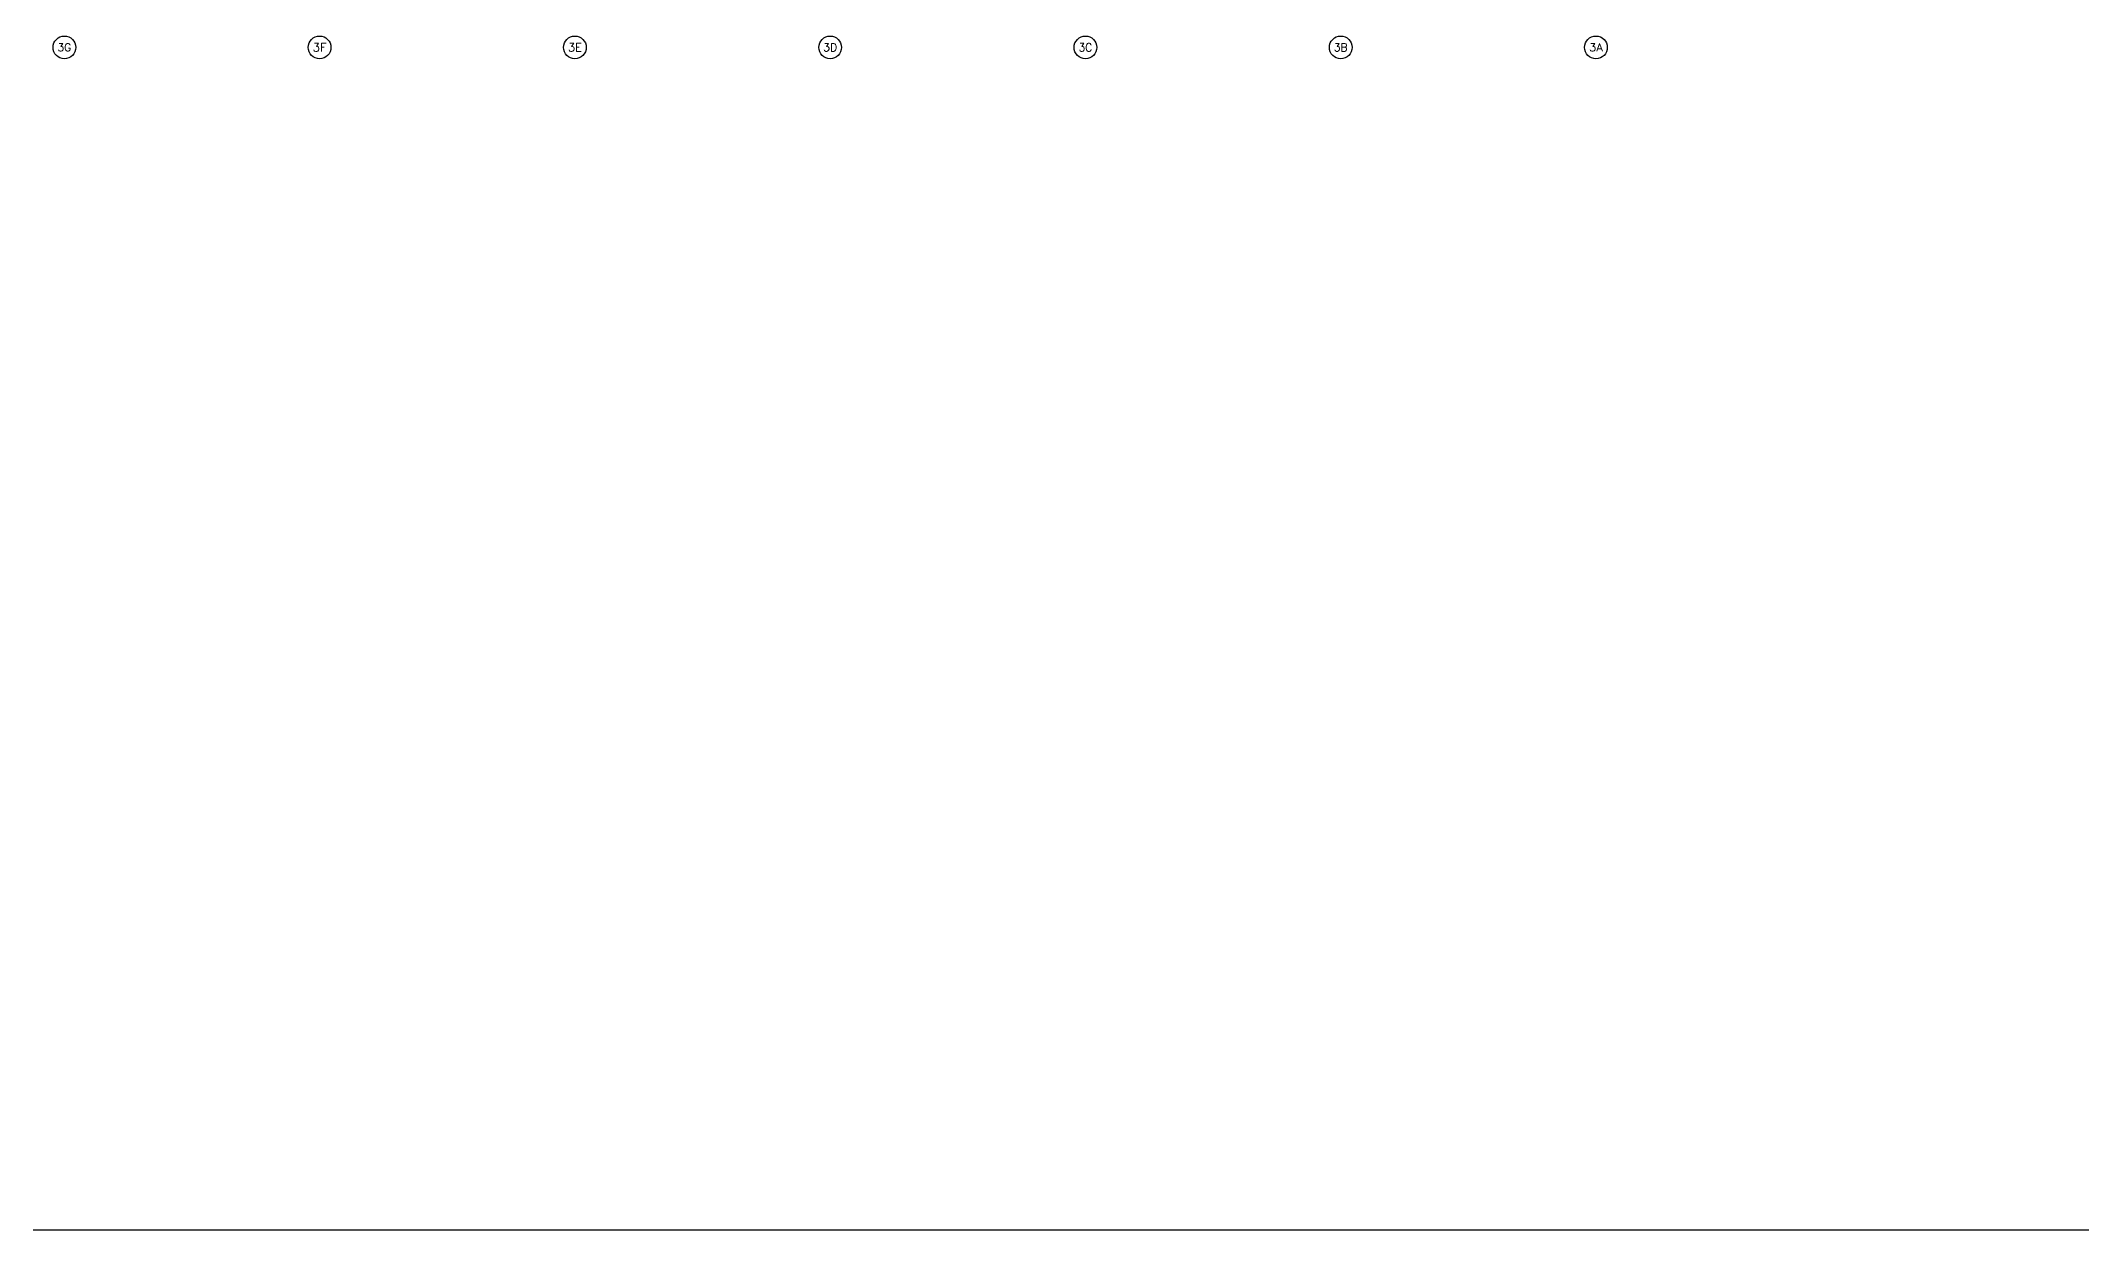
# Model space of a CAD drawing. Extents: x -555607 to 460190, y 498714 to 1664455.
# Drawn here: x 316315 to 388253, y 498714 to 540656 of the extents above; entities that cross this region are included whole.
import ezdxf
from ezdxf.enums import TextEntityAlignment as Align

# ---------------------------------------------------------------- set-up
doc = ezdxf.new("R2010")
doc.units = 0
doc.header["$LTSCALE"] = 1000
doc.header["$MEASUREMENT"] = 0
for name, color, linetype in [('99平面图例外参$0$A-HATCH-2', 251, 'Continuous'), ('A-AXIS-D', 1, 'Continuous'), ('A-SFCE', 30, 'Continuous'), ('A-WINDOW', 8, 'Continuous'), ('E-电气标注', 84, 'Continuous'), ('参考线', 8, 'Continuous'), ('暖通', 7, 'Continuous')]:
    doc.layers.add(name, color=color, linetype=linetype)
doc.styles.add('_TCH_AXIS', font='COMPLEX', dxfattribs={"bigfont": 'GBCBIG'})

# ---------------------------------------------------------------- blocks, each defined once
blk = doc.blocks.new('w42343eeee')
at = {"color": 250}
blk.add_wipeout([(367285, 568212), (365883, 568215), (365906, 578415), (367306, 578412)], dxfattribs=at).dxf.layer = '参考线'
at = {"layer": '99平面图例外参$0$A-HATCH-2'}
h = blk.add_hatch(dxfattribs=at)
h.set_pattern_fill('ANSI33', color=250, scale=75)
h.set_pattern_definition([(45, (1135667.22, 924695.12), (-168.3798, 168.3798), []), (45, (1135835.6, 924695.12), (-168.3798, 168.3798), [119.0625, -59.53125])])
h.paths.add_polyline_path([(366843, 550430), (365843, 550432)])
h.paths.add_polyline_path([(365906, 578415), (367306, 578412), (367283, 568212), (365883, 568215)])
at = {"layer": 'E-电气标注', "color": 250, "const_width": 5}
blk.add_lwpolyline([(365906, 578415), (365883, 568215), (367283, 568212), (367306, 578412)], close=True, dxfattribs=at)
blk = doc.blocks.new('w242343')
at = {"layer": 'A-SFCE', "color": 250}
for p, rotation in [((40598426818.43869, 3385010325.286374), 0.1299680659603089), ((40598429418.441841, 3385010325.286362), 0.1299680659603089), ((40598435933.327423, 3385009499.716105), 0.2599364601502721), ((40598438533.317139, 3385009505.613855), 0.2599364601502721), ((40598444818.392357, 3385010366.117013), 0.1299680659603089), ((40598447418.395523, 3385010366.116999), 0.1299680659603089), ((40598453933.281113, 3385009540.546741), 0.2599364601502721), ((40598456533.270828, 3385009546.444493), 0.2599364601502721), ((40598462818.346046, 3385010406.947649), 0.1299680659603089), ((40598465418.349213, 3385010406.947636), 0.1299680659603089), ((40598468018.352348, 3385010406.94762), 0.1299680659603089), ((40598471933.234802, 3385009581.37738), 0.2599364601502722)]:
    blk.add_blockref('w42343eeee', p, dxfattribs=dict(at, rotation=rotation))

msp = doc.modelspace()

# ---------------------------------------------------------------- block references
at = {"layer": 'A-WINDOW', "rotation": 359.8700319340397}
msp.add_blockref('w242343', (-40606042043.5, -3292924822.4), dxfattribs=at)

# ---------------------------------------------------------------- texts
at = {"layer": 'A-AXIS-D', "color": 7, "style": '_TCH_AXIS'}
msp.add_text('3A', height=276.42, dxfattribs=at).set_placement((370902.3, 540285.8), (371389.3, 540285.8), align=Align.FIT)

# ---------------------------------------------------------------- next in the draw order: linework, layer by layer
at = {"layer": 'A-AXIS-D'}
for centre in [(317145.8, 540424), (326145.8, 540424), (335145.8, 540424), (344145.8, 540424), (353145.8, 540424), (362145.8, 540424), (371145.8, 540424)]:
    msp.add_circle(centre, 400, dxfattribs=at)
at = {"layer": '暖通', "color": 7}
msp.add_lwpolyline([(-417498.8, 920104.8), (460189.9, 920104.8), (460189.9, 498714.2), (-417498.8, 498714.2)], close=True, dxfattribs=at)

# ---------------------------------------------------------------- next in the draw order: texts
at = {"layer": 'A-AXIS-D', "color": 7, "style": '_TCH_AXIS'}
for s, height, p, p2 in [('3G', 276.42, (316902.3, 540285.8), (317389.3, 540285.8)), ('3F', 288.12, (325905.7, 540279.9), (326385.9, 540279.9)), ('3E', 288.12, (334905.7, 540279.9), (335385.9, 540279.9)), ('3D', 282.17, (343904, 540282.9), (344387.7, 540282.9)), ('3C', 294.28, (352907.6, 540276.8), (353384, 540276.8)), ('3B', 282.17, (361904, 540282.9), (362387.7, 540282.9))]:
    msp.add_text(s, height=height, dxfattribs=at).set_placement(p, p2, align=Align.FIT)

doc.saveas('drawing.dxf')
